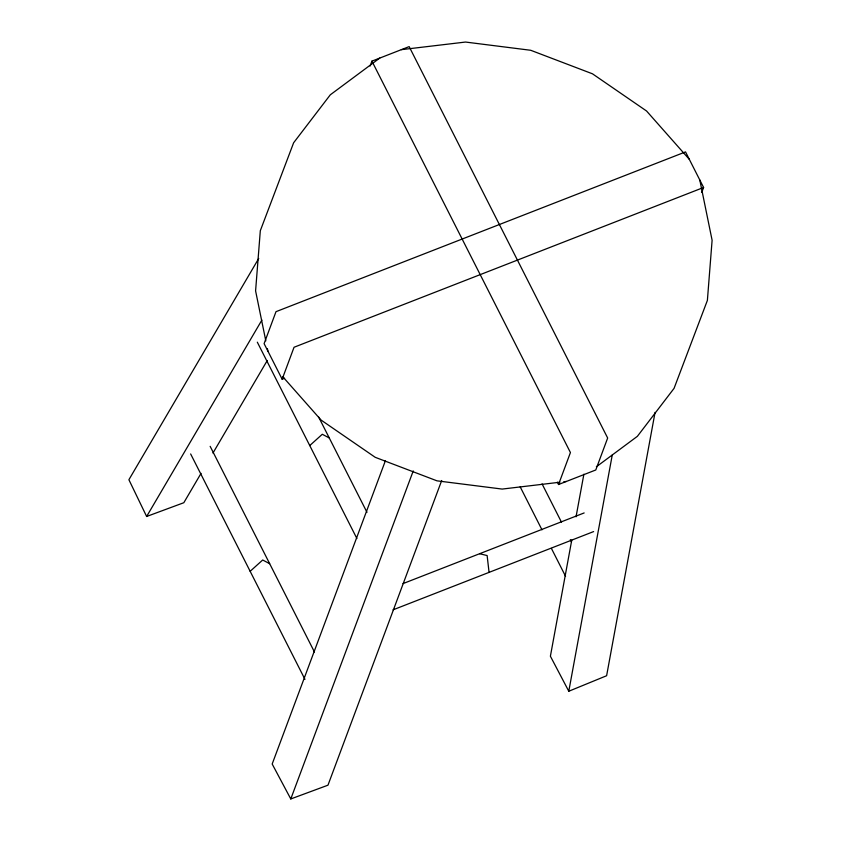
<?xml version="1.0" encoding="UTF-8"?>
<svg xmlns="http://www.w3.org/2000/svg" width="841" height="841" viewBox="0 0 841 841"><rect width="100%" height="100%" fill="white"/><g stroke="black" fill="none" stroke-linecap="round" stroke-linejoin="round"><path stroke-width="1.26" d="M571.764 540.038L550.392 656.232L568.789 691.239L606.613 675.733L655.065 412.374M576.043 516.795L583.885 474.198M568.789 691.239L612.259 454.981M370.093 66.061L371.922 61.141L409.157 46.612L607.665 438.014L595.775 469.982L558.54 484.511L557.362 482.177M282.155 379.217L294.045 347.259L703.591 187.48L685.541 151.895L275.995 311.675L264.106 343.643L282.155 379.217L284.594 378.271M558.54 484.511L570.429 452.542L371.922 61.141M701.762 192.4L703.591 187.48M385.462 460.574L272.179 764.017L290.786 798.95L327.969 785.189L441.693 480.516M290.786 798.95L413.236 470.928M258.723 258.471L128.894 479.727L146.639 516.479L183.822 502.718L201.041 473.367M146.639 516.479L261.898 320.064M212.962 453.047L267.28 360.484M309.751 445.572L322.292 434.271L329.273 437.961M250.155 571.302L262.697 560.001L269.667 563.691M379.743 58.092L330.313 94.802L293.625 142.781L260.311 230.718L255.59 290.881L265.809 340.857M596.364 466.787L637.383 436.321L674.072 388.342L707.386 300.395L712.106 240.242L699.796 180.006M403.018 583.601L584.159 512.936M393.02 609.841L593.62 531.586M401.336 49.661L465.525 42.05L530.724 50.281L592.474 73.808L646.571 111.012L689.336 159.369M559.948 482.219L502.172 489.073L436.973 480.831L375.223 457.315L321.125 420.101L282.639 376.579M563.796 481.756L566.361 481.451M479.612 553.725L487.128 555.554L489.063 572.374M542.056 483.869L561.504 522.208M570.335 539.638L571.512 541.961M520.18 486.834L541.982 529.819M551.412 548.416L565.562 576.295M318.665 417.052L366.981 512.316M257.314 342.171L356.899 538.524M210.155 446.34L314.45 651.996M190.644 453.951L304.957 679.36M267.375 348.552L267.901 351.118"/></g></svg>
